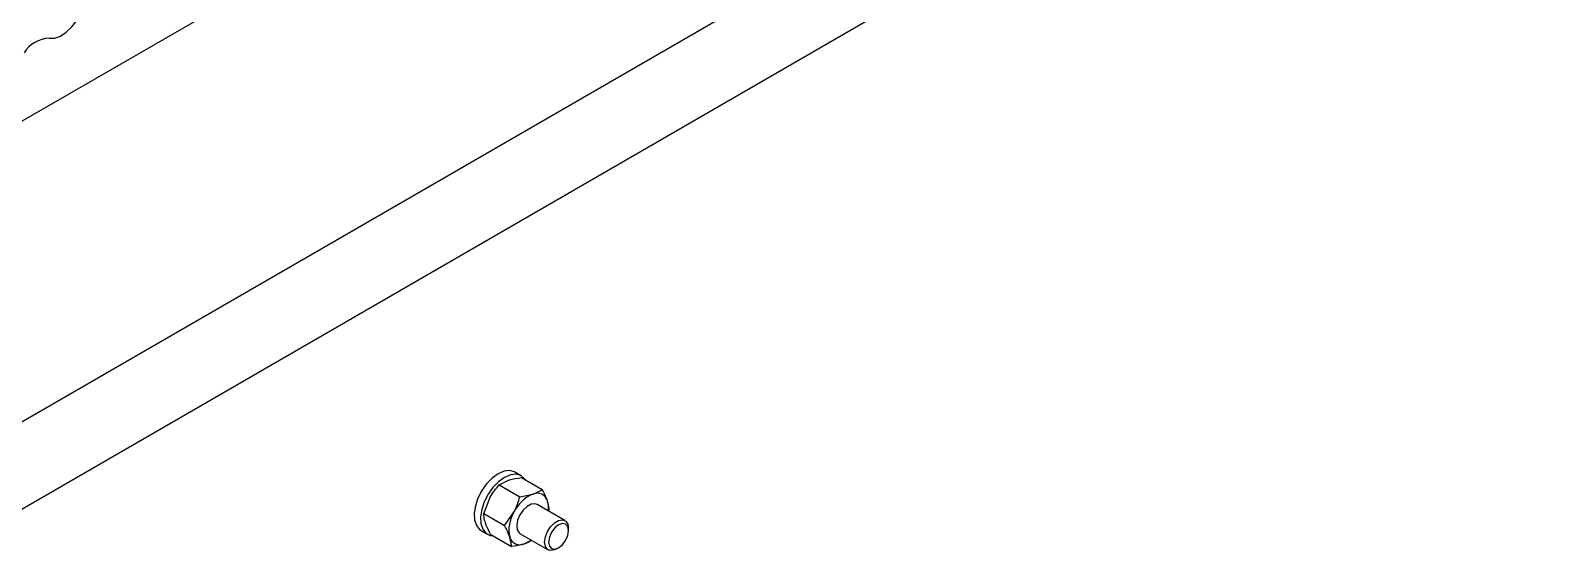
# Model space of a CAD drawing. Header units: metres. Extents: x 0 to 21025, y 0 to 14850.
# Drawn here: x 13609.5 to 13878.9, y 5690.9 to 5783.6 of the extents above; entities that cross this region are included whole.
import ezdxf

# ---------------------------------------------------------------- set-up
doc = ezdxf.new("R2010")
doc.units = ezdxf.units.M
doc.header["$LTSCALE"] = 25
doc.layers.add('SL4', color=4, linetype='Continuous')

msp = doc.modelspace()

# ---------------------------------------------------------------- linework, layer by layer
at = {"layer": 'SL4'}
for p, q in [((13171.252, 5515.305), (14108.151, 6056.165)), ((13217.55, 5488.578), (14154.449, 6029.438)), ((14161.184, 6017.772), (13224.285, 5476.912)), ((13692.936, 5702.751), (13694.615, 5703.585)), ((13696.866, 5704.359), (13695.734, 5705.012)), ((13696.926, 5704.055), (13700.608, 5701.929)), ((13692.936, 5702.751), (13696.618, 5700.625)), ((13696.618, 5700.625), (13698.929, 5701.095)), ((13690.192, 5697.676), (13691.248, 5700.396)), ((13704.654, 5696.399), (13699.679, 5699.27)), ((13690.192, 5697.676), (13693.874, 5695.551)), ((13693.874, 5695.551), (13695.562, 5697.906)), ((13689.735, 5694.619), (13690.866, 5693.966)), ((13691.438, 5693.905), (13695.119, 5691.78)), ((13696.68, 5694.074), (13701.654, 5691.202)), ((13698.725, 5692.893), (13697.43, 5692.25)), ((13705.275, 5694.617), (13705.275, 5695.025)), ((13703.154, 5691.351), (13703.508, 5691.555))]:
    msp.add_line(p, q, dxfattribs=at)
at = {"layer": 'SL4', "flags": 128}
for points in [[(13612.845, 5782.143), (13613.795, 5782.175), (13614.826, 5782.542), (13615.873, 5783.222), (13616.872, 5784.173), (13617.758, 5785.334), (13618.477, 5786.632), (13618.982, 5787.986), (13619.243, 5789.311), (13619.243, 5790.523), (13618.982, 5791.546), (13618.477, 5792.316), (13617.758, 5792.784), (13616.872, 5792.922), (13615.873, 5792.72), (13614.826, 5792.191), (13613.795, 5791.368), (13612.845, 5790.303)], [(13695.734, 5705.012), (13695.652, 5705.057), (13694.794, 5705.288), (13693.807, 5705.175), (13692.752, 5704.725), (13691.697, 5703.966), (13690.706, 5702.947), (13689.843, 5701.731), (13689.162, 5700.395), (13688.705, 5699.022), (13688.502, 5697.7), (13688.564, 5696.51), (13688.888, 5695.527), (13689.455, 5694.815), (13689.735, 5694.619)], [(13697.578, 5703.679), (13697.458, 5703.844), (13696.783, 5704.404), (13695.925, 5704.635), (13694.938, 5704.521), (13693.884, 5704.072), (13692.828, 5703.313), (13691.837, 5702.294), (13690.975, 5701.078), (13690.293, 5699.742), (13689.836, 5698.369), (13689.633, 5697.046), (13689.695, 5695.856), (13690.02, 5694.874), (13690.586, 5694.161), (13691.358, 5693.763), (13691.811, 5693.69)], [(13699.679, 5699.27), (13699.311, 5699.398), (13698.629, 5699.326), (13697.893, 5698.934), (13697.191, 5698.269), (13696.609, 5697.412), (13696.216, 5696.466), (13696.06, 5695.544), (13696.159, 5694.759), (13696.502, 5694.204), (13696.68, 5694.074)], [(13703.154, 5691.351), (13702.786, 5691.176), (13702.093, 5691.067), (13701.529, 5691.288), (13701.16, 5691.812), (13701.033, 5692.576), (13701.16, 5693.488), (13701.529, 5694.437), (13702.093, 5695.31), (13702.786, 5696), (13703.522, 5696.426), (13704.215, 5696.534), (13704.779, 5696.313), (13705.147, 5695.789), (13705.275, 5695.025), (13705.275, 5695.025)], [(13705.275, 5694.617), (13705.141, 5695.321), (13704.757, 5695.762), (13704.184, 5695.873), (13703.507, 5695.638), (13702.831, 5695.092), (13702.257, 5694.318), (13701.874, 5693.435), (13701.74, 5692.576), (13701.874, 5691.872), (13702.257, 5691.431), (13702.831, 5691.32), (13703.507, 5691.555), (13704.184, 5692.101), (13704.757, 5692.875), (13705.141, 5693.758), (13705.275, 5694.617)]]:
    msp.add_lwpolyline(points, dxfattribs=at)
at = {"layer": 'SL4'}
for centre, radius, start, end in [((13612.955, 5776.768), 5.376, 91.17027, 148.82435), ((13701.48, 5695.03), 6.58, 112.81215, 154.08311), ((13699.697, 5699.331), 1.924, 16.01855, 113.52831), ((13697.522, 5698.677), 4.195, 352.31217, 16.40512), ((13700.644, 5694.77), 5.971, 148.32243, 192.44396), ((13696.662, 5694.014), 1.924, 196.01855, 293.52831), ((13695.961, 5696.492), 4.489, 289.10312, 307.27375)]:
    msp.add_arc(centre, radius, start, end, dxfattribs=at)
for points, knots in [([(13694.615, 5703.585), (13694.663, 5703.6), (13695.341, 5703.818), (13696.162, 5703.94), (13696.926, 5704.055)], [0, 0, 0, 0, 0.0702006, 1, 1, 1, 1]), ([(13691.248, 5700.396), (13691.281, 5700.456), (13691.749, 5701.31), (13692.364, 5702.056), (13692.936, 5702.751)], [0, 0, 0, 0, 0.0702006, 1, 1, 1, 1]), ([(13698.929, 5701.095), (13698.976, 5701.11), (13699.645, 5701.333), (13700.144, 5701.642), (13700.608, 5701.929)], [0, 0, 0, 0, 0.07020058, 1, 1, 1, 1]), ([(13701.546, 5699.862), (13701.485, 5700.036), (13701.257, 5700.684), (13700.882, 5701.403), (13700.608, 5701.929)], [0, 0, 0, 0, 0.2686336, 1, 1, 1, 1]), ([(13695.562, 5697.906), (13695.594, 5697.966), (13696.053, 5698.825), (13696.346, 5699.758), (13696.618, 5700.625)], [0, 0, 0, 0, 0.0702006, 1, 1, 1, 1]), ([(13701.853, 5698.159), (13701.849, 5698.289), (13701.831, 5698.797), (13701.668, 5699.408), (13701.546, 5699.862)], [0, 0, 0, 0, 0.2575513, 1, 1, 1, 1]), ([(13690.499, 5695.973), (13690.447, 5696.142), (13690.254, 5696.77), (13690.218, 5697.293), (13690.192, 5697.676)], [0, 0, 0, 0, 0.2686336, 1, 1, 1, 1]), ([(13691.438, 5693.905), (13691.338, 5694.091), (13690.95, 5694.813), (13690.691, 5695.479), (13690.499, 5695.973)], [0, 0, 0, 0, 0.2575513, 1, 1, 1, 1]), ([(13694.812, 5693.483), (13694.751, 5693.657), (13694.523, 5694.305), (13694.148, 5695.025), (13693.874, 5695.551)], [0, 0, 0, 0, 0.2686336, 1, 1, 1, 1]), ([(13695.119, 5691.78), (13695.115, 5691.911), (13695.097, 5692.418), (13694.934, 5693.029), (13694.812, 5693.483)], [0, 0, 0, 0, 0.25755135, 1, 1, 1, 1]), ([(13697.43, 5692.25), (13697.382, 5692.234), (13696.704, 5692.017), (13695.883, 5691.894), (13695.119, 5691.78)], [0, 0, 0, 0, 0.0702006, 1, 1, 1, 1])]:
    msp.add_open_spline(points, degree=3, knots=knots, dxfattribs=at)

doc.saveas('drawing.dxf')
